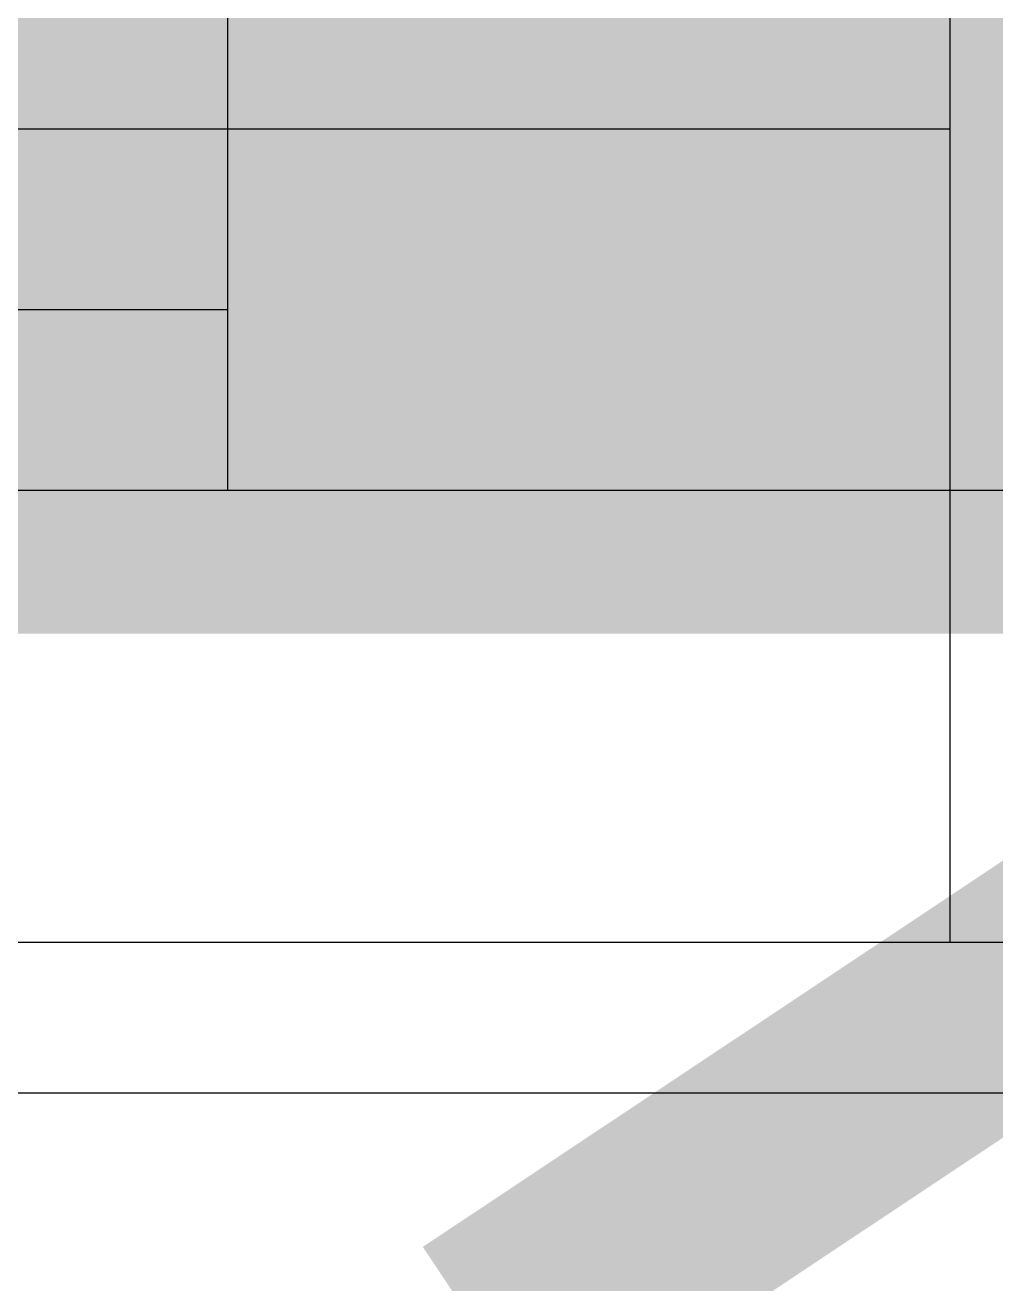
# Model space of a CAD drawing. Extents: x -0.42 to 4.47, y 1.12 to 4.63.
# Drawn here: x 2.9406 to 3.241, y 1.51 to 1.8993 of the extents above; entities that cross this region are included whole.
import ezdxf

# ---------------------------------------------------------------- set-up
doc = ezdxf.new("R2010")
doc.units = 0
doc.layers.get('0').update_dxf_attribs({"linetype": 'CONTINUOUS'})

msp = doc.modelspace()

# ---------------------------------------------------------------- linework, layer by layer
at = {"color": 7}
for points, const_width in [([(3.67289, 2.85345), (3.67289, 2.41864)], 1.415), ([(2.27216, 2.75407), (2.27216, 2.51802)], 1.415), ([(2.89954, 2.75407), (2.89954, 2.51802)], 1.415), ([(2.27216, 2.51802), (2.27225, 2.51542), (2.27252, 2.51284), (2.27297, 2.51027), (2.2736, 2.50775), (2.2744, 2.50528), (2.27538, 2.50286), (2.27652, 2.50053), (2.27782, 2.49827), (2.27927, 2.49612), (2.28088, 2.49407), (2.28262, 2.49213), (2.28449, 2.49033), (2.28648, 2.48865), (2.28859, 2.48713), (2.29079, 2.48575), (2.29309, 2.48453), (2.29547, 2.48347), (2.29791, 2.48258), (2.30041, 2.48186), (2.30295, 2.48132), (2.30553, 2.48096), (2.30943, 2.48075)], 1.415), ([(2.89954, 2.51802), (2.89944, 2.51542), (2.89917, 2.51284), (2.89872, 2.51027), (2.89809, 2.50775), (2.89729, 2.50528), (2.89631, 2.50286), (2.89517, 2.50053), (2.89387, 2.49827), (2.89242, 2.49612), (2.89082, 2.49407), (2.88907, 2.49213), (2.8872, 2.49033), (2.88521, 2.48865), (2.88311, 2.48713), (2.8809, 2.48575), (2.8786, 2.48453), (2.87623, 2.48347), (2.87378, 2.48258), (2.87128, 2.48186), (2.86874, 2.48132), (2.86616, 2.48096), (2.86227, 2.48075)], 1.415), ([(2.30943, 2.48075), (2.86227, 2.48075)], 1.415), ([(1.37457, 2.44348), (3.67289, 2.44348)], 1.415), ([(3.54865, 2.44348), (3.54865, 2.41864)], 1.415), ([(1.37457, 2.41864), (3.67289, 2.41864)], 1.415), ([(3.01512, 1.83257), (3.01512, 1.85587), (3.02314, 1.85587), (3.02729, 1.85553), (3.03071, 1.85386), (3.03346, 1.84988), (3.03438, 1.84435), (3.03376, 1.83964), (3.03217, 1.83625), (3.03005, 1.83414), (3.02727, 1.83297), (3.02352, 1.83257), (3.01512, 1.83257)], 0.00000000621), ([(3.03827, 1.85258), (3.03827, 1.85587), (3.04113, 1.85587), (3.04113, 1.85258), (3.03827, 1.85258)], 0.00000000621), ([(3.04812, 1.83257), (3.04547, 1.83257), (3.04547, 1.85587), (3.04833, 1.85587), (3.04833, 1.84756), (3.05295, 1.84983), (3.0559, 1.8492), (3.05819, 1.84744), (3.05959, 1.8447), (3.0601, 1.84126), (3.05796, 1.83456), (3.05281, 1.83219), (3.04812, 1.83468), (3.04812, 1.83257)], 0.00000000621), ([(3.08166, 1.85254), (3.08166, 1.85587), (3.08452, 1.85587), (3.08452, 1.85254), (3.08166, 1.85254)], 0.00000000621), ([(3.11795, 1.83257), (3.11795, 1.8347), (3.11323, 1.83219), (3.10952, 1.8333), (3.1069, 1.83641), (3.10597, 1.84099), (3.10682, 1.84558), (3.10934, 1.84873), (3.11311, 1.84983), (3.11582, 1.84918), (3.11776, 1.84751), (3.11776, 1.85587), (3.12061, 1.85587), (3.12061, 1.83257), (3.11795, 1.83257)], 0.00000000621), ([(3.02317, 1.83532), (3.02679, 1.83575), (3.02888, 1.83696), (3.03059, 1.8399), (3.0312, 1.84439), (3.03, 1.85001), (3.02708, 1.85264), (3.02309, 1.85312), (3.0182, 1.85312), (3.0182, 1.83532), (3.02317, 1.83532)], 0.00000000621), ([(3.03827, 1.84945), (3.04113, 1.84945), (3.04113, 1.83257), (3.03827, 1.83257), (3.03827, 1.84945)], 0.00000000621), ([(3.07464, 1.83257), (3.07464, 1.83505), (3.06928, 1.83219), (3.0665, 1.83276), (3.06457, 1.8342), (3.06369, 1.83632), (3.06352, 1.83899), (3.06352, 1.84945), (3.06638, 1.84945), (3.06638, 1.84009), (3.06655, 1.83707), (3.0677, 1.8353), (3.06986, 1.83465), (3.07227, 1.83531), (3.07387, 1.83711), (3.07434, 1.84041), (3.07434, 1.84945), (3.0772, 1.84945), (3.0772, 1.83257), (3.07464, 1.83257)], 0.00000000621), ([(3.07858, 1.82846), (3.07993, 1.82823), (3.08123, 1.82881), (3.08166, 1.83171), (3.08166, 1.84945), (3.08452, 1.84945), (3.08452, 1.83165), (3.08371, 1.82731), (3.08028, 1.82572), (3.07804, 1.82603), (3.07858, 1.82846)], 0.00000000621), ([(3.09992, 1.83465), (3.09686, 1.83275), (3.09371, 1.83219), (3.08943, 1.83355), (3.08794, 1.83702), (3.0885, 1.83928), (3.08998, 1.84093), (3.09204, 1.84187), (3.09458, 1.8423), (3.09968, 1.84328), (3.0997, 1.84403), (3.09889, 1.84649), (3.09563, 1.84746), (3.09265, 1.84675), (3.09123, 1.84425), (3.08843, 1.84463), (3.08969, 1.84753), (3.09221, 1.84923), (3.09604, 1.84983), (3.09955, 1.84932), (3.10154, 1.84804), (3.10243, 1.84609), (3.10257, 1.84346), (3.10257, 1.83964), (3.10276, 1.8346), (3.10348, 1.83257), (3.10049, 1.83257), (3.09992, 1.83465)], 0.00000000621), ([(3.12404, 1.84101), (3.12665, 1.84795), (3.13195, 1.84983), (3.13764, 1.84755), (3.13985, 1.84125), (3.13887, 1.83612), (3.13603, 1.83322), (3.13195, 1.83219), (3.12622, 1.83446), (3.12404, 1.84101)], 0.00000000621), ([(3.144, 1.84619), (3.144, 1.84945), (3.14725, 1.84945), (3.14725, 1.84619), (3.144, 1.84619)], 0.00000000621), ([(3.04809, 1.84114), (3.04891, 1.83675), (3.05257, 1.83454), (3.05581, 1.83617), (3.05718, 1.84102), (3.05587, 1.8459), (3.0527, 1.84748), (3.04945, 1.84585), (3.04809, 1.84114)], 0.00000000621), ([(3.10891, 1.84099), (3.11028, 1.83615), (3.1135, 1.83454), (3.11669, 1.83608), (3.118, 1.84075), (3.11667, 1.84584), (3.11338, 1.84746), (3.11019, 1.8459), (3.10891, 1.84099)], 0.00000000621), ([(3.12698, 1.84101), (3.12839, 1.83615), (3.13195, 1.83454), (3.1355, 1.83616), (3.13691, 1.8411), (3.13549, 1.84585), (3.13195, 1.84746), (3.12839, 1.84586), (3.12698, 1.84101)], 0.00000000621), ([(3.09968, 1.84104), (3.09501, 1.83996), (3.09252, 1.83939), (3.09139, 1.83846), (3.09099, 1.8371), (3.09186, 1.83519), (3.09439, 1.83443), (3.09733, 1.83515), (3.09922, 1.83713), (3.09968, 1.83999), (3.09968, 1.84104)], 0.00000000621), ([(3.144, 1.83583), (3.14725, 1.83583), (3.14725, 1.83257), (3.144, 1.83257), (3.144, 1.83583)], 0.00000000621)]:
    msp.add_lwpolyline(points, dxfattribs=dict(at, const_width=const_width))
at = {"color": 5}
for points, const_width in [([(3.65264, 1.91343), (3.67857, 1.91343)], 1.415), ([(3.66994, 1.88744), (3.65264, 1.91343)], 1.415), ([(3.70691, 1.87086), (3.67857, 1.91343)], 1.415), ([(3.68211, 1.91343), (3.73171, 1.91343)], 1.415), ([(3.70691, 1.87617), (3.68211, 1.91343)], 1.415), ([(3.70691, 1.87617), (3.73171, 1.91343)], 1.415), ([(3.70691, 1.87086), (3.73525, 1.91343)], 1.415), ([(3.72595, 1.86051), (3.76118, 1.91343)], 1.415), ([(3.73525, 1.91343), (3.76118, 1.91343)], 1.415), ([(3.68377, 1.88792), (3.69555, 1.88792)], 1.415), ([(3.70201, 1.86051), (3.68377, 1.88792)], 1.415), ([(3.71181, 1.86051), (3.73005, 1.88792)], 1.415), ([(3.71827, 1.88792), (3.73005, 1.88792)], 1.415), ([(3.68787, 1.86051), (3.67612, 1.87816)], 1.415), ([(3.68787, 1.86051), (3.68787, 1.82812)], 1.415), ([(3.72595, 1.86051), (3.72595, 1.82812)], 1.415), ([(3.09995, 1.88661), (3.09686, 1.88661), (3.09686, 1.90848), (3.09393, 1.90612), (3.09068, 1.90435), (3.09068, 1.90766), (3.09521, 1.91094), (3.09796, 1.91468), (3.09995, 1.91468), (3.09995, 1.88661)], 0.00000000621), ([(3.12926, 1.88661), (3.12617, 1.88661), (3.12617, 1.90848), (3.12324, 1.90612), (3.11999, 1.90435), (3.11999, 1.90766), (3.12452, 1.91094), (3.12727, 1.91468), (3.12926, 1.91468), (3.12926, 1.88661)], 0.00000000621), ([(3.10957, 1.89052), (3.11309, 1.89052), (3.11309, 1.88661), (3.10957, 1.88661), (3.10957, 1.89052)], 0.00000000621), ([(3.03745, 1.77592), (3.03745, 1.80388), (3.04612, 1.80388), (3.0506, 1.80348), (3.05429, 1.80147), (3.05727, 1.7967), (3.05825, 1.79005), (3.05758, 1.78441), (3.05587, 1.78034), (3.05358, 1.7778), (3.05057, 1.7764), (3.04653, 1.77592), (3.03745, 1.77592)], 0.00000000621), ([(3.09055, 1.78572), (3.09388, 1.78479), (3.09011, 1.77784), (3.08346, 1.77545), (3.07685, 1.77729), (3.07297, 1.78262), (3.07164, 1.79011), (3.07314, 1.79773), (3.07741, 1.80267), (3.08351, 1.80435), (3.08986, 1.80222), (3.09345, 1.79621), (3.09017, 1.79535), (3.08763, 1.7998), (3.08344, 1.80119), (3.0786, 1.79964), (3.07586, 1.7955), (3.07507, 1.79013), (3.076, 1.7839), (3.07891, 1.77993), (3.08319, 1.77861), (3.08792, 1.78041), (3.09055, 1.78572)], 0.00000000621), ([(3.11706, 1.77592), (3.11706, 1.80388), (3.12015, 1.80388), (3.12015, 1.77592), (3.11706, 1.77592)], 0.00000000621), ([(3.15047, 1.80403), (3.15452, 1.80403), (3.15075, 1.79869), (3.14819, 1.79869), (3.15047, 1.80403)], 0.00000000621), ([(3.04615, 1.77922), (3.05006, 1.77974), (3.05231, 1.78119), (3.05416, 1.78472), (3.05482, 1.79011), (3.05352, 1.79685), (3.05038, 1.80001), (3.04607, 1.80058), (3.04078, 1.80058), (3.04078, 1.77922), (3.04615, 1.77922)], 0.00000000621), ([(3.10948, 1.77842), (3.10617, 1.77613), (3.10277, 1.77547), (3.09815, 1.7771), (3.09654, 1.78126), (3.09715, 1.78398), (3.09874, 1.78595), (3.10096, 1.78708), (3.10371, 1.78759), (3.10922, 1.78878), (3.10924, 1.78967), (3.10836, 1.79263), (3.10484, 1.79379), (3.10163, 1.79294), (3.10009, 1.78994), (3.09707, 1.7904), (3.09842, 1.79388), (3.10115, 1.79592), (3.10529, 1.79663), (3.10908, 1.79602), (3.11123, 1.79449), (3.11219, 1.79215), (3.11234, 1.78899), (3.11234, 1.78441), (3.11254, 1.77836), (3.11332, 1.77592), (3.11009, 1.77592), (3.10948, 1.77842)], 0.00000000621), ([(3.12331, 1.77592), (3.12331, 1.77871), (3.13491, 1.7935), (3.13142, 1.79339), (3.12399, 1.79339), (3.12399, 1.79617), (3.13889, 1.79617), (3.13889, 1.7939), (3.12902, 1.78105), (3.12712, 1.77871), (3.13101, 1.77888), (3.13944, 1.77888), (3.13944, 1.77592), (3.12331, 1.77592)], 0.00000000621), ([(3.14136, 1.78605), (3.14417, 1.79438), (3.14991, 1.79663), (3.15605, 1.7939), (3.15843, 1.78634), (3.15738, 1.78019), (3.15431, 1.77671), (3.14991, 1.77547), (3.14372, 1.77819), (3.14136, 1.78605)], 0.00000000621), ([(3.16206, 1.77592), (3.16206, 1.79617), (3.16484, 1.79617), (3.16484, 1.79329), (3.17064, 1.79663), (3.17366, 1.79597), (3.17573, 1.79425), (3.17669, 1.79171), (3.17687, 1.78838), (3.17687, 1.77592), (3.17378, 1.77592), (3.17378, 1.78824), (3.17342, 1.79138), (3.17214, 1.79304), (3.16998, 1.79366), (3.16658, 1.79226), (3.16514, 1.78698), (3.16514, 1.77592), (3.16206, 1.77592)], 0.00000000621), ([(3.14453, 1.78605), (3.14606, 1.78022), (3.14991, 1.77829), (3.15373, 1.78023), (3.15526, 1.78616), (3.15372, 1.79186), (3.14991, 1.79379), (3.14606, 1.79186), (3.14453, 1.78605)], 0.00000000621), ([(3.10922, 1.78609), (3.10417, 1.78479), (3.10148, 1.7841), (3.10026, 1.78299), (3.09983, 1.78136), (3.10077, 1.77907), (3.1035, 1.77816), (3.10668, 1.77902), (3.10872, 1.7814), (3.10922, 1.78483), (3.10922, 1.78609)], 0.00000000621), ([(3.06331, 1.77592), (3.06331, 1.77983), (3.06683, 1.77983), (3.06683, 1.77592), (3.06331, 1.77592)], 0.00000000621)]:
    msp.add_lwpolyline(points, dxfattribs=dict(at, const_width=const_width))
at = {"color": 7}
for points in [[(3.0032, 1.979), (3.0032, 1.75538)], [(3.22681, 1.61561), (3.22681, 1.979)], [(3.22681, 1.86719), (2.01553, 1.86719)], [(3.0032, 1.81128), (2.01553, 1.81128)], [(3.87903, 1.75538), (2.01553, 1.75538)], [(0.05886, 1.61561), (3.87903, 1.61561)], [(0.01227, 1.56903), (3.92562, 1.56903)]]:
    msp.add_lwpolyline(points, dxfattribs=at)

doc.saveas('drawing.dxf')
